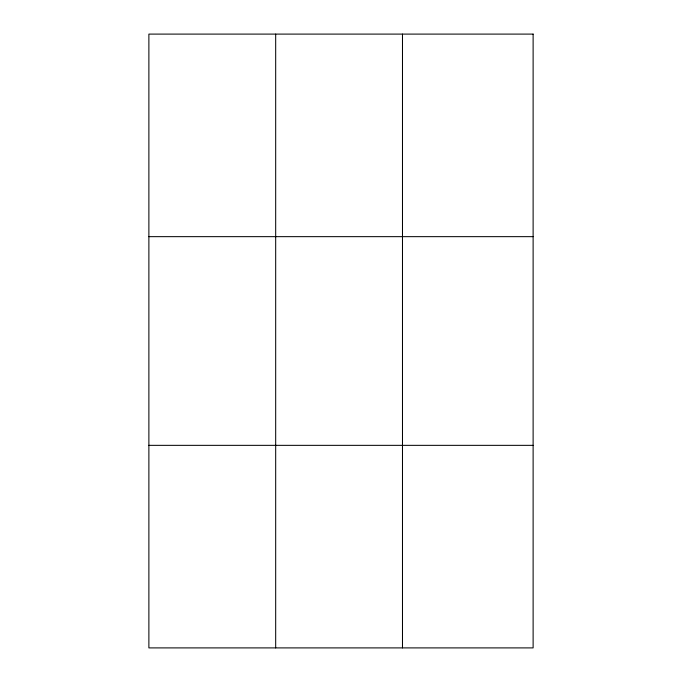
<?xml version="1.0" encoding="UTF-8"?>
<svg xmlns="http://www.w3.org/2000/svg" width="682" height="682" viewBox="0 0 682 682"><rect width="100%" height="100%" fill="white"/><g stroke="black" fill="none" stroke-linecap="round" stroke-linejoin="round"><path stroke-width="1.02" d="M275.681 647.9L275.681 34.1M402.482 647.9L402.482 34.1M148.881 236.654L533.119 236.654M148.881 445.346L533.119 445.346M533.119 34.1L148.881 34.1L148.881 647.9L533.119 647.9L533.119 34.1"/></g></svg>
